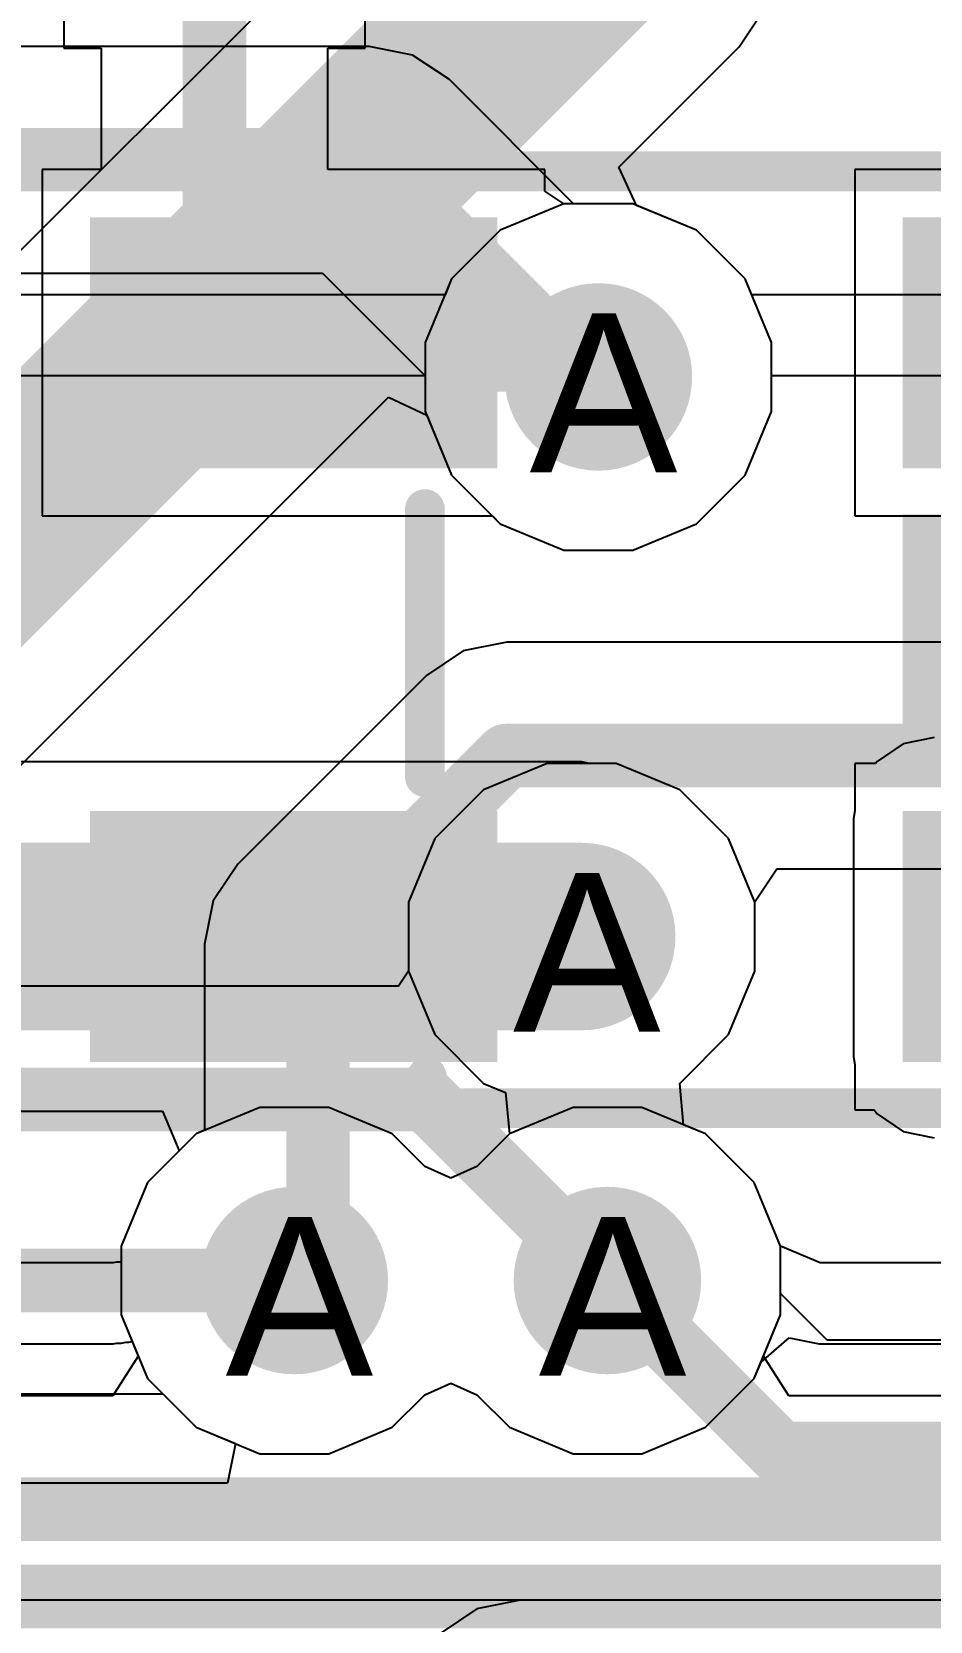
# Model space of a CAD drawing. Header units: inches. Extents: x 0 to 208, y 0 to 213.
# Drawn here: x 3.7255 to 3.8387, y 3.3589 to 3.5591 of the extents above; entities that cross this region are included whole.
import ezdxf

# ---------------------------------------------------------------- set-up
doc = ezdxf.new("R2010")
doc.units = ezdxf.units.IN
doc.header["$MEASUREMENT"] = 0
for name, color, linetype in [('Bottom Layer', 5, 'Continuous'), ('Drill Drawing', 1, 'Continuous'), ('L2_GND1', 16, 'Continuous'), ('L3_SIG1', 76, 'Continuous'), ('L4_PWR', 90, 'Continuous'), ('L5_GND2', 156, 'Continuous'), ('L6_SIG2', 130, 'Continuous'), ('L7_GND3', 216, 'Continuous'), ('Top Layer', 1, 'Continuous'), ('Top Overlay', 2, 'Continuous'), ('Top Paste', 8, 'Continuous'), ('Top Solder', 216, 'Continuous'), ('Via Holes', 16, 'Continuous')]:
    doc.layers.add(name, color=color, linetype=linetype)
doc.styles.add('Arial', font='', dxfattribs={"height": 0.2})
doc.styles.get('Arial').set_extended_font_data('Arial')

# ---------------------------------------------------------------- blocks, each defined once
blk = doc.blocks.new('SOT_23_5_256')
at = {"layer": 'Top Layer'}
for points in [[(-0.07283, 0.04921), (-0.02953, 0.04921), (-0.02953, 0.02559), (-0.07283, 0.02559)], [(0.02953, 0.04921), (0.07283, 0.04921), (0.07283, 0.02559), (0.02953, 0.02559)], [(-0.07283, 0.01181), (-0.02953, 0.01181), (-0.02953, -0.01181), (-0.07283, -0.01181)], [(-0.07283, -0.02559), (-0.02953, -0.02559), (-0.02953, -0.04921), (-0.07283, -0.04921)], [(0.02953, -0.02559), (0.07283, -0.02559), (0.07283, -0.04921), (0.02953, -0.04921)]]:
    blk.add_hatch(color=1, dxfattribs=at).paths.add_polyline_path(points)
at = {"layer": 'Top Paste'}
for points in [[(-0.07283, 0.04921), (-0.02953, 0.04921), (-0.02953, 0.02559), (-0.07283, 0.02559)], [(0.02953, 0.04921), (0.07283, 0.04921), (0.07283, 0.02559), (0.02953, 0.02559)], [(-0.07283, 0.01181), (-0.02953, 0.01181), (-0.02953, -0.01181), (-0.07283, -0.01181)], [(-0.07283, -0.02559), (-0.02953, -0.02559), (-0.02953, -0.04921), (-0.07283, -0.04921)], [(0.02953, -0.02559), (0.07283, -0.02559), (0.07283, -0.04921), (0.02953, -0.04921)]]:
    blk.add_hatch(color=8, dxfattribs=at).paths.add_polyline_path(points)
at = {"layer": 'Top Solder'}
for points in [[(-0.07683, 0.05321), (-0.02553, 0.05321), (-0.02553, 0.02159), (-0.07683, 0.02159)], [(0.02553, 0.05321), (0.07683, 0.05321), (0.07683, 0.02159), (0.02553, 0.02159)], [(-0.07683, 0.01581), (-0.02553, 0.01581), (-0.02553, -0.01581), (-0.07683, -0.01581)], [(-0.07683, -0.02159), (-0.02553, -0.02159), (-0.02553, -0.05321), (-0.07683, -0.05321)], [(0.02553, -0.02159), (0.07683, -0.02159), (0.07683, -0.05321), (0.02553, -0.05321)]]:
    blk.add_hatch(color=216, dxfattribs=at).paths.add_polyline_path(points)
at = {"layer": 'Top Overlay'}
for points in [[(0.03439, 0.059, 0.005, 0.005, 0), (-0.03461, 0.059, 0.005, 0.005, 0)], [(-0.03461, 0.059, 0.005, 0.005, 0), (-0.03461, 0.05506, 0.005, 0.005, 0)], [(0.03439, 0.059, 0.005, 0.005, 0), (0.03439, 0.05506, 0.005, 0.005, 0)], [(-0.079, 0.037, 0.005, 0.005, 0), (-0.084, 0.042, 0.005, 0.005, 0)], [(-0.084, 0.042, 0.005, 0.005, 0), (-0.084, 0.032, 0.005, 0.005, 0)], [(-0.079, 0.037, 0.005, 0.005, 0), (-0.084, 0.032, 0.005, 0.005, 0)], [(0.03464, 0.01732, 0.005, 0.005, 0), (0.03464, -0.01646, 0.005, 0.005, 0)], [(-0.03461, -0.05506, 0.005, 0.005, 0), (-0.03461, -0.059, 0.005, 0.005, 0)], [(0.03439, -0.05506, 0.005, 0.005, 0), (0.03439, -0.059, 0.005, 0.005, 0)], [(0.03439, -0.059, 0.005, 0.005, 0), (-0.03461, -0.059, 0.005, 0.005, 0)]]:
    blk.add_lwpolyline(points, format="xyseb", dxfattribs=at)
for points in [[(-0.03586, 0.059, 0.0025, 0.0025, 1), (-0.03336, 0.059, 0.0025, 0.0025, 1)], [(-0.03586, 0.059, 0.0025, 0.0025, 1), (-0.03336, 0.059, 0.0025, 0.0025, 1)], [(0.03314, 0.059, 0.0025, 0.0025, 1), (0.03564, 0.059, 0.0025, 0.0025, 1)], [(0.03314, 0.059, 0.0025, 0.0025, 1), (0.03564, 0.059, 0.0025, 0.0025, 1)], [(-0.03586, 0.05506, 0.0025, 0.0025, 1), (-0.03336, 0.05506, 0.0025, 0.0025, 1)], [(0.03314, 0.05506, 0.0025, 0.0025, 1), (0.03564, 0.05506, 0.0025, 0.0025, 1)], [(-0.08525, 0.042, 0.0025, 0.0025, 1), (-0.08275, 0.042, 0.0025, 0.0025, 1)], [(-0.08525, 0.042, 0.0025, 0.0025, 1), (-0.08275, 0.042, 0.0025, 0.0025, 1)], [(-0.08025, 0.037, 0.0025, 0.0025, 1), (-0.07775, 0.037, 0.0025, 0.0025, 1)], [(-0.08025, 0.037, 0.0025, 0.0025, 1), (-0.07775, 0.037, 0.0025, 0.0025, 1)], [(-0.08525, 0.032, 0.0025, 0.0025, 1), (-0.08275, 0.032, 0.0025, 0.0025, 1)], [(-0.08525, 0.032, 0.0025, 0.0025, 1), (-0.08275, 0.032, 0.0025, 0.0025, 1)], [(0.03339, 0.01732, 0.0025, 0.0025, 1), (0.03589, 0.01732, 0.0025, 0.0025, 1)], [(0.03339, -0.01646, 0.0025, 0.0025, 1), (0.03589, -0.01646, 0.0025, 0.0025, 1)], [(-0.03586, -0.05506, 0.0025, 0.0025, 1), (-0.03336, -0.05506, 0.0025, 0.0025, 1)], [(0.03314, -0.05506, 0.0025, 0.0025, 1), (0.03564, -0.05506, 0.0025, 0.0025, 1)], [(-0.03586, -0.059, 0.0025, 0.0025, 1), (-0.03336, -0.059, 0.0025, 0.0025, 1)], [(-0.03586, -0.059, 0.0025, 0.0025, 1), (-0.03336, -0.059, 0.0025, 0.0025, 1)], [(0.03314, -0.059, 0.0025, 0.0025, 1), (0.03564, -0.059, 0.0025, 0.0025, 1)], [(0.03314, -0.059, 0.0025, 0.0025, 1), (0.03564, -0.059, 0.0025, 0.0025, 1)]]:
    blk.add_lwpolyline(points, format="xyseb", close=True, dxfattribs=at)

msp = doc.modelspace()

# ---------------------------------------------------------------- hatches: boundary and pattern name
at = {"layer": 'Bottom Layer'}
h = msp.add_hatch(color=5, dxfattribs=at)
edge = h.paths.add_edge_path()
edge.add_arc((3.79692, 3.51564), 0.01181, 0, 360)
h = msp.add_hatch(color=5, dxfattribs=at)
edge = h.paths.add_edge_path()
edge.add_arc((3.79482, 3.44514), 0.01181, 0, 360)
h = msp.add_hatch(color=5, dxfattribs=at)
edge = h.paths.add_edge_path()
edge.add_arc((3.75861, 3.40181), 0.01181, 0, 360)
h = msp.add_hatch(color=5, dxfattribs=at)
edge = h.paths.add_edge_path()
edge.add_arc((3.79806, 3.40181), 0.01181, 0, 360)
at = {"layer": 'L2_GND1'}
h = msp.add_hatch(color=16, dxfattribs=at)
edge = h.paths.add_edge_path()
edge.add_arc((3.79692, 3.51564), 0.01181, 0, 360)
h = msp.add_hatch(color=16, dxfattribs=at)
edge = h.paths.add_edge_path()
edge.add_arc((3.79482, 3.44514), 0.01181, 0, 360)
h = msp.add_hatch(color=16, dxfattribs=at)
edge = h.paths.add_edge_path()
edge.add_arc((3.75861, 3.40181), 0.01181, 0, 360)
h = msp.add_hatch(color=16, dxfattribs=at)
edge = h.paths.add_edge_path()
edge.add_arc((3.79806, 3.40181), 0.01181, 0, 360)
at = {"layer": 'L3_SIG1'}
h = msp.add_hatch(color=76, dxfattribs=at)
edge = h.paths.add_edge_path()
edge.add_arc((3.79692, 3.51564), 0.01181, 0, 360)
h = msp.add_hatch(color=76, dxfattribs=at)
edge = h.paths.add_edge_path()
edge.add_arc((3.79482, 3.44514), 0.01181, 0, 360)
h = msp.add_hatch(color=76, dxfattribs=at)
edge = h.paths.add_edge_path()
edge.add_arc((3.75861, 3.40181), 0.01181, 0, 360)
h = msp.add_hatch(color=76, dxfattribs=at)
edge = h.paths.add_edge_path()
edge.add_arc((3.79806, 3.40181), 0.01181, 0, 360)
at = {"layer": 'L4_PWR'}
h = msp.add_hatch(color=90, dxfattribs=at)
edge = h.paths.add_edge_path()
edge.add_arc((3.79692, 3.51564), 0.01181, 0, 360)
h = msp.add_hatch(color=90, dxfattribs=at)
edge = h.paths.add_edge_path()
edge.add_arc((3.79482, 3.44514), 0.01181, 0, 360)
h = msp.add_hatch(color=90, dxfattribs=at)
edge = h.paths.add_edge_path()
edge.add_arc((3.75861, 3.40181), 0.01181, 0, 360)
h = msp.add_hatch(color=90, dxfattribs=at)
edge = h.paths.add_edge_path()
edge.add_arc((3.79806, 3.40181), 0.01181, 0, 360)
at = {"layer": 'L5_GND2'}
h = msp.add_hatch(color=156, dxfattribs=at)
edge = h.paths.add_edge_path()
edge.add_arc((3.79692, 3.51564), 0.01181, 0, 360)
h = msp.add_hatch(color=156, dxfattribs=at)
edge = h.paths.add_edge_path()
edge.add_arc((3.79482, 3.44514), 0.01181, 0, 360)
h = msp.add_hatch(color=156, dxfattribs=at)
edge = h.paths.add_edge_path()
edge.add_arc((3.75861, 3.40181), 0.01181, 0, 360)
h = msp.add_hatch(color=156, dxfattribs=at)
edge = h.paths.add_edge_path()
edge.add_arc((3.79806, 3.40181), 0.01181, 0, 360)
at = {"layer": 'L6_SIG2'}
h = msp.add_hatch(color=130, dxfattribs=at)
edge = h.paths.add_edge_path()
edge.add_arc((3.79692, 3.51564), 0.01181, 0, 360)
h = msp.add_hatch(color=130, dxfattribs=at)
edge = h.paths.add_edge_path()
edge.add_arc((3.79482, 3.44514), 0.01181, 0, 360)
h = msp.add_hatch(color=130, dxfattribs=at)
edge = h.paths.add_edge_path()
edge.add_arc((3.75861, 3.40181), 0.01181, 0, 360)
h = msp.add_hatch(color=130, dxfattribs=at)
edge = h.paths.add_edge_path()
edge.add_arc((3.79806, 3.40181), 0.01181, 0, 360)
at = {"layer": 'L7_GND3'}
h = msp.add_hatch(color=216, dxfattribs=at)
edge = h.paths.add_edge_path()
edge.add_arc((3.79692, 3.51564), 0.01181, 0, 360)
h = msp.add_hatch(color=216, dxfattribs=at)
edge = h.paths.add_edge_path()
edge.add_arc((3.79482, 3.44514), 0.01181, 0, 360)
h = msp.add_hatch(color=216, dxfattribs=at)
edge = h.paths.add_edge_path()
edge.add_arc((3.75861, 3.40181), 0.01181, 0, 360)
h = msp.add_hatch(color=216, dxfattribs=at)
edge = h.paths.add_edge_path()
edge.add_arc((3.79806, 3.40181), 0.01181, 0, 360)
at = {"layer": 'Top Layer'}
h = msp.add_hatch(color=1, dxfattribs=at)
edge = h.paths.add_edge_path()
edge.add_arc((3.79692, 3.51564), 0.01181, 0, 360)
msp.add_hatch(color=1, dxfattribs=at).paths.add_polyline_path([(3.69121, 3.43333), (3.79482, 3.43333), (3.79482, 3.45695), (3.69121, 3.45695)])
h = msp.add_hatch(color=1, dxfattribs=at)
edge = h.paths.add_edge_path()
edge.add_arc((3.79482, 3.44514), 0.01181, 0, 360)
h = msp.add_hatch(color=1, dxfattribs=at)
edge = h.paths.add_edge_path()
edge.add_arc((3.75861, 3.40181), 0.01181, 0, 360)
h = msp.add_hatch(color=1, dxfattribs=at)
edge = h.paths.add_edge_path()
edge.add_arc((3.79806, 3.40181), 0.01181, 0, 360)
at = {"layer": 'Via Holes'}
h = msp.add_hatch(color=7, dxfattribs=at)
edge = h.paths.add_edge_path()
edge.add_arc((3.79692, 3.51564), 0.00591, 0, 360)
h = msp.add_hatch(color=7, dxfattribs=at)
edge = h.paths.add_edge_path()
edge.add_arc((3.79482, 3.44514), 0.00591, 0, 360)
h = msp.add_hatch(color=7, dxfattribs=at)
edge = h.paths.add_edge_path()
edge.add_arc((3.75861, 3.40181), 0.00591, 0, 360)
h = msp.add_hatch(color=7, dxfattribs=at)
edge = h.paths.add_edge_path()
edge.add_arc((3.79806, 3.40181), 0.00591, 0, 360)

# ---------------------------------------------------------------- linework, layer by layer
at = {"layer": 'Bottom Layer'}
for p, q in [((3.79258, 3.53745), (3.78456, 3.53413)), ((3.80126, 3.53745), (3.79258, 3.53745)), ((3.80927, 3.53413), (3.80126, 3.53745)), ((3.78456, 3.53413), (3.77843, 3.52799)), ((3.81541, 3.52799), (3.80927, 3.53413)), ((3.77843, 3.52799), (3.77511, 3.51998)), ((3.81873, 3.51998), (3.81541, 3.52799)), ((3.77511, 3.51998), (3.77511, 3.5113)), ((3.81873, 3.5113), (3.81873, 3.51998)), ((3.77511, 3.5113), (3.77843, 3.50328)), ((3.81541, 3.50328), (3.81873, 3.5113)), ((3.77843, 3.50328), (3.78456, 3.49715)), ((3.80927, 3.49715), (3.81541, 3.50328)), ((3.78456, 3.49715), (3.79258, 3.49383)), ((3.80126, 3.49383), (3.80927, 3.49715)), ((3.79258, 3.49383), (3.80126, 3.49383)), ((3.79048, 3.46695), (3.78246, 3.46363)), ((3.79915, 3.46695), (3.79048, 3.46695)), ((3.80717, 3.46363), (3.79915, 3.46695)), ((3.78246, 3.46363), (3.77633, 3.4575)), ((3.81331, 3.4575), (3.80717, 3.46363)), ((3.77633, 3.4575), (3.773, 3.44948)), ((3.81663, 3.44948), (3.81331, 3.4575)), ((3.773, 3.44948), (3.773, 3.4408)), ((3.81663, 3.4408), (3.81663, 3.44948)), ((3.773, 3.4408), (3.77173, 3.4389)), ((3.81331, 3.43279), (3.81663, 3.4408)), ((3.77173, 3.4389), (3.69697, 3.4389)), ((3.80717, 3.42665), (3.81331, 3.43279)), ((3.80766, 3.42144), (3.80717, 3.42665)), ((3.81042, 3.4203), (3.80766, 3.42144)), ((3.81655, 3.41417), (3.81042, 3.4203)), ((3.81987, 3.40615), (3.81655, 3.41417)), ((3.81987, 3.39747), (3.81987, 3.40615)), ((3.81655, 3.38946), (3.81987, 3.39747)), ((3.77507, 3.38743), (3.77834, 3.3889)), ((3.77834, 3.3889), (3.7816, 3.38743)), ((3.81042, 3.38332), (3.81655, 3.38946)), ((3.61539, 3.38754), (3.74204, 3.38754)), ((3.74204, 3.38754), (3.74625, 3.38332)), ((3.77096, 3.38332), (3.77507, 3.38743)), ((3.7816, 3.38743), (3.78571, 3.38332)), ((3.74625, 3.38332), (3.75427, 3.38)), ((3.76295, 3.38), (3.77096, 3.38332)), ((3.78571, 3.38332), (3.79373, 3.38)), ((3.8024, 3.38), (3.81042, 3.38332)), ((3.75427, 3.38), (3.76295, 3.38)), ((3.79373, 3.38), (3.8024, 3.38)), ((4.12097, 3.36154), (3.60902, 3.36154))]:
    msp.add_line(p, q, dxfattribs=at)
for points in [[(3.6139, 3.42462, 0.008, 0.008, 0), (3.77525, 3.42462, 0.008, 0.008, 0)], [(3.77525, 3.42462, 0.008, 0.008, 0), (3.79806, 3.40181, 0.008, 0.008, 0)], [(3.60948, 3.40181, 0.008, 0.008, 0), (3.75861, 3.40181, 0.008, 0.008, 0)]]:
    msp.add_lwpolyline(points, format="xyseb", dxfattribs=at)
for points in [[(3.77325, 3.42462, 0.004, 0.004, 1), (3.77725, 3.42462, 0.004, 0.004, 1)], [(3.77325, 3.42462, 0.004, 0.004, 1), (3.77725, 3.42462, 0.004, 0.004, 1)], [(3.75661, 3.40181, 0.004, 0.004, 1), (3.76061, 3.40181, 0.004, 0.004, 1)], [(3.79606, 3.40181, 0.004, 0.004, 1), (3.80006, 3.40181, 0.004, 0.004, 1)]]:
    msp.add_lwpolyline(points, format="xyseb", close=True, dxfattribs=at)
at = {"layer": 'L2_GND1'}
for p, q in [((3.79258, 3.53745), (3.78456, 3.53413)), ((3.80126, 3.53745), (3.79258, 3.53745)), ((3.80927, 3.53413), (3.80126, 3.53745)), ((3.78456, 3.53413), (3.77843, 3.52799)), ((3.81541, 3.52799), (3.80927, 3.53413)), ((3.77843, 3.52799), (3.7776, 3.526)), ((3.81624, 3.526), (3.81541, 3.52799)), ((3.7776, 3.526), (3.69029, 3.526)), ((3.978, 3.526), (3.81624, 3.526)), ((3.70135, 3.5158), (3.77511, 3.5158)), ((3.77511, 3.5158), (3.77511, 3.5113)), ((3.81873, 3.5113), (3.81873, 3.5158)), ((3.81873, 3.5158), (3.978, 3.5158)), ((3.77511, 3.5113), (3.77843, 3.50328)), ((3.81541, 3.50328), (3.81873, 3.5113)), ((3.77843, 3.50328), (3.78456, 3.49715)), ((3.80927, 3.49715), (3.81541, 3.50328)), ((3.78456, 3.49715), (3.79258, 3.49383)), ((3.80126, 3.49383), (3.80927, 3.49715)), ((3.79258, 3.49383), (3.80126, 3.49383)), ((3.79048, 3.46695), (3.78246, 3.46363)), ((3.79915, 3.46695), (3.79048, 3.46695)), ((3.80717, 3.46363), (3.79915, 3.46695)), ((3.78246, 3.46363), (3.77633, 3.4575)), ((3.81331, 3.4575), (3.80717, 3.46363)), ((3.77633, 3.4575), (3.773, 3.44948)), ((3.81663, 3.44948), (3.81331, 3.4575)), ((3.773, 3.44948), (3.773, 3.4408)), ((3.81663, 3.4408), (3.81663, 3.44948)), ((3.773, 3.4408), (3.77633, 3.43279)), ((3.81331, 3.43279), (3.81663, 3.4408)), ((3.77633, 3.43279), (3.78246, 3.42665)), ((3.80717, 3.42665), (3.81331, 3.43279)), ((3.78246, 3.42665), (3.78521, 3.42551)), ((3.80766, 3.42144), (3.80717, 3.42665)), ((3.78521, 3.42551), (3.78571, 3.4203)), ((3.75427, 3.42362), (3.74625, 3.4203)), ((3.76295, 3.42362), (3.75427, 3.42362)), ((3.77096, 3.4203), (3.76295, 3.42362)), ((3.74625, 3.4203), (3.74012, 3.41417)), ((3.77507, 3.41619), (3.77096, 3.4203)), ((3.78571, 3.4203), (3.7816, 3.41619)), ((3.81042, 3.4203), (3.80766, 3.42144)), ((3.81655, 3.41417), (3.81042, 3.4203)), ((3.77834, 3.41472), (3.77507, 3.41619)), ((3.7816, 3.41619), (3.77834, 3.41472)), ((3.74012, 3.41417), (3.7368, 3.40615)), ((3.81987, 3.40615), (3.81655, 3.41417)), ((3.7368, 3.40615), (3.7368, 3.39747)), ((3.81987, 3.39747), (3.81987, 3.40615)), ((3.7368, 3.39747), (3.73895, 3.39227)), ((3.81772, 3.39227), (3.81987, 3.39747)), ((3.73895, 3.39227), (3.73577, 3.38727)), ((3.82091, 3.38727), (3.81772, 3.39227)), ((3.73577, 3.38727), (2.30187, 3.38727)), ((4.5657, 3.38727), (3.82091, 3.38727))]:
    msp.add_line(p, q, dxfattribs=at)
msp.add_lwpolyline([(2.24155, 3.373, 0.008, 0.008, 0), (4.61736, 3.373, 0.008, 0.008, 0)], format="xyseb", dxfattribs=at)
at = {"layer": 'L3_SIG1'}
for p, q in [((3.77549, 3.58296), (3.70374, 3.51122)), ((3.81465, 3.55724), (3.81962, 3.56468)), ((3.79948, 3.54207), (3.81465, 3.55724)), ((3.80173, 3.53725), (3.79948, 3.54207)), ((3.80927, 3.53413), (3.80173, 3.53725)), ((3.81541, 3.52799), (3.80927, 3.53413)), ((3.81873, 3.51998), (3.81541, 3.52799)), ((3.81873, 3.5113), (3.81873, 3.51998)), ((3.68862, 3.43121), (3.77049, 3.51308)), ((3.77049, 3.51308), (3.7753, 3.51083)), ((3.7753, 3.51083), (3.77843, 3.50328)), ((3.81541, 3.50328), (3.81873, 3.5113)), ((3.77843, 3.50328), (3.78456, 3.49715)), ((3.80927, 3.49715), (3.81541, 3.50328)), ((3.78456, 3.49715), (3.79258, 3.49383)), ((3.80126, 3.49383), (3.80927, 3.49715)), ((3.79258, 3.49383), (3.80126, 3.49383)), ((3.79048, 3.46695), (3.78246, 3.46363)), ((3.79915, 3.46695), (3.79048, 3.46695)), ((3.80717, 3.46363), (3.79915, 3.46695)), ((3.78246, 3.46363), (3.77633, 3.4575)), ((3.81331, 3.4575), (3.80717, 3.46363)), ((3.77633, 3.4575), (3.773, 3.44948)), ((3.81663, 3.44948), (3.81331, 3.4575)), ((3.773, 3.44948), (3.773, 3.4408)), ((3.81663, 3.4408), (3.81663, 3.44948)), ((3.773, 3.4408), (3.77633, 3.43279)), ((3.81331, 3.43279), (3.81663, 3.4408)), ((3.77633, 3.43279), (3.78246, 3.42665)), ((3.80717, 3.42665), (3.81331, 3.43279)), ((3.78246, 3.42665), (3.78521, 3.42551)), ((3.80766, 3.42144), (3.80717, 3.42665)), ((3.78521, 3.42551), (3.78571, 3.4203)), ((3.75427, 3.42362), (3.74625, 3.4203)), ((3.76295, 3.42362), (3.75427, 3.42362)), ((3.77096, 3.4203), (3.76295, 3.42362)), ((3.74625, 3.4203), (3.74012, 3.41417)), ((3.77507, 3.41619), (3.77096, 3.4203)), ((3.78571, 3.4203), (3.7816, 3.41619)), ((3.81042, 3.4203), (3.80766, 3.42144)), ((3.81655, 3.41417), (3.81042, 3.4203)), ((3.77834, 3.41472), (3.77507, 3.41619)), ((3.7816, 3.41619), (3.77834, 3.41472)), ((3.74012, 3.41417), (3.7368, 3.40615)), ((3.81987, 3.40615), (3.81655, 3.41417)), ((3.7368, 3.40615), (3.7368, 3.39747)), ((3.81987, 3.39747), (3.81987, 3.40615)), ((3.7368, 3.39747), (3.74012, 3.38946)), ((3.81655, 3.38946), (3.81987, 3.39747)), ((3.74012, 3.38946), (3.74625, 3.38332)), ((3.77507, 3.38743), (3.77834, 3.3889)), ((3.77834, 3.3889), (3.7816, 3.38743)), ((3.81042, 3.38332), (3.81655, 3.38946)), ((3.77096, 3.38332), (3.77507, 3.38743)), ((3.7816, 3.38743), (3.78571, 3.38332)), ((3.74625, 3.38332), (3.75427, 3.38)), ((3.76295, 3.38), (3.77096, 3.38332)), ((3.78571, 3.38332), (3.79373, 3.38)), ((3.8024, 3.38), (3.81042, 3.38332)), ((3.75427, 3.38), (3.76295, 3.38)), ((3.79373, 3.38), (3.8024, 3.38))]:
    msp.add_line(p, q, dxfattribs=at)
msp.add_lwpolyline([(3.6724, 3.44743, 0.025, 0.025, 0), (3.79843, 3.57346, 0.025, 0.025, 0)], format="xyseb", dxfattribs=at)
at = {"layer": 'L4_PWR'}
for p, q in [((3.79258, 3.53745), (3.78456, 3.53413)), ((3.80126, 3.53745), (3.79258, 3.53745)), ((3.80927, 3.53413), (3.80126, 3.53745)), ((3.78456, 3.53413), (3.77843, 3.52799)), ((3.81541, 3.52799), (3.80927, 3.53413)), ((3.77843, 3.52799), (3.77511, 3.51998)), ((3.81873, 3.51998), (3.81541, 3.52799)), ((3.77511, 3.51998), (3.77511, 3.5113)), ((3.81873, 3.5113), (3.81873, 3.51998)), ((3.77511, 3.5113), (3.77843, 3.50328)), ((3.81541, 3.50328), (3.81873, 3.5113)), ((3.77843, 3.50328), (3.78456, 3.49715)), ((3.80927, 3.49715), (3.81541, 3.50328)), ((3.78456, 3.49715), (3.79258, 3.49383)), ((3.80126, 3.49383), (3.80927, 3.49715)), ((3.79258, 3.49383), (3.80126, 3.49383)), ((3.75427, 3.42362), (3.74625, 3.4203)), ((3.76295, 3.42362), (3.75427, 3.42362)), ((3.77096, 3.4203), (3.76295, 3.42362)), ((3.79373, 3.42362), (3.78571, 3.4203)), ((3.8024, 3.42362), (3.79373, 3.42362)), ((3.81042, 3.4203), (3.8024, 3.42362)), ((3.74625, 3.4203), (3.74012, 3.41417)), ((3.77507, 3.41619), (3.77096, 3.4203)), ((3.78571, 3.4203), (3.7816, 3.41619)), ((3.81655, 3.41417), (3.81042, 3.4203)), ((3.77834, 3.41472), (3.77507, 3.41619)), ((3.7816, 3.41619), (3.77834, 3.41472)), ((3.74012, 3.41417), (3.7368, 3.40615)), ((3.81987, 3.40615), (3.81655, 3.41417)), ((3.7368, 3.40615), (3.7368, 3.40411)), ((3.82484, 3.40403), (3.81987, 3.40615)), ((3.73579, 3.40403), (3.12531, 3.40403)), ((3.7362, 3.40411), (3.73579, 3.40403)), ((3.7368, 3.40411), (3.7362, 3.40411)), ((3.86502, 3.40403), (3.82484, 3.40403)), ((3.13092, 3.39384), (3.73579, 3.39384)), ((3.73579, 3.39384), (3.7362, 3.39392)), ((3.7362, 3.39392), (3.7368, 3.39392)), ((3.7368, 3.39392), (3.73737, 3.39403)), ((3.73737, 3.39403), (3.73778, 3.39403)), ((3.73778, 3.39403), (3.73819, 3.39411)), ((3.73819, 3.39411), (3.74012, 3.38946)), ((3.81741, 3.39153), (3.82094, 3.39461)), ((3.82094, 3.39461), (3.82284, 3.39423)), ((3.82284, 3.39423), (3.82473, 3.39384)), ((3.82473, 3.39384), (3.82479, 3.39385)), ((3.82479, 3.39385), (3.82484, 3.39384)), ((3.82484, 3.39384), (3.99718, 3.39384)), ((3.81655, 3.38946), (3.81741, 3.39153)), ((3.74012, 3.38946), (3.74625, 3.38332)), ((3.77507, 3.38743), (3.77834, 3.3889)), ((3.77834, 3.3889), (3.7816, 3.38743)), ((3.81042, 3.38332), (3.81655, 3.38946)), ((3.77096, 3.38332), (3.77507, 3.38743)), ((3.7816, 3.38743), (3.78571, 3.38332)), ((3.74625, 3.38332), (3.75427, 3.38)), ((3.76295, 3.38), (3.77096, 3.38332)), ((3.78571, 3.38332), (3.79373, 3.38)), ((3.8024, 3.38), (3.81042, 3.38332)), ((3.75427, 3.38), (3.76295, 3.38)), ((3.79373, 3.38), (3.8024, 3.38))]:
    msp.add_line(p, q, dxfattribs=at)
at = {"layer": 'L5_GND2'}
for p, q in [((3.79258, 3.53745), (3.78456, 3.53413)), ((3.80126, 3.53745), (3.79258, 3.53745)), ((3.80927, 3.53413), (3.80126, 3.53745)), ((3.78456, 3.53413), (3.77843, 3.52799)), ((3.81541, 3.52799), (3.80927, 3.53413)), ((3.77843, 3.52799), (3.77511, 3.51998)), ((3.81873, 3.51998), (3.81541, 3.52799)), ((3.77511, 3.51998), (3.77511, 3.5113)), ((3.81873, 3.5113), (3.81873, 3.51998)), ((3.77511, 3.5113), (3.77843, 3.50328)), ((3.81541, 3.50328), (3.81873, 3.5113)), ((3.77843, 3.50328), (3.78456, 3.49715)), ((3.80927, 3.49715), (3.81541, 3.50328)), ((3.78456, 3.49715), (3.79258, 3.49383)), ((3.80126, 3.49383), (3.80927, 3.49715)), ((3.79258, 3.49383), (3.80126, 3.49383)), ((3.79048, 3.46695), (3.78246, 3.46363)), ((3.79915, 3.46695), (3.79048, 3.46695)), ((3.80717, 3.46363), (3.79915, 3.46695)), ((3.78246, 3.46363), (3.77633, 3.4575)), ((3.81331, 3.4575), (3.80717, 3.46363)), ((3.77633, 3.4575), (3.773, 3.44948)), ((3.81663, 3.44948), (3.81331, 3.4575)), ((3.773, 3.44948), (3.773, 3.4408)), ((3.81663, 3.4408), (3.81663, 3.44948)), ((3.773, 3.4408), (3.77633, 3.43279)), ((3.81331, 3.43279), (3.81663, 3.4408)), ((3.77633, 3.43279), (3.78246, 3.42665)), ((3.80717, 3.42665), (3.81331, 3.43279)), ((3.78246, 3.42665), (3.78521, 3.42551)), ((3.80766, 3.42144), (3.80717, 3.42665)), ((3.78521, 3.42551), (3.78571, 3.4203)), ((3.75427, 3.42362), (3.74625, 3.4203)), ((3.76295, 3.42362), (3.75427, 3.42362)), ((3.77096, 3.4203), (3.76295, 3.42362)), ((3.74625, 3.4203), (3.74012, 3.41417)), ((3.77507, 3.41619), (3.77096, 3.4203)), ((3.78571, 3.4203), (3.7816, 3.41619)), ((3.81042, 3.4203), (3.80766, 3.42144)), ((3.81655, 3.41417), (3.81042, 3.4203)), ((3.77834, 3.41472), (3.77507, 3.41619)), ((3.7816, 3.41619), (3.77834, 3.41472)), ((3.74012, 3.41417), (3.7368, 3.40615)), ((3.81987, 3.40615), (3.81655, 3.41417)), ((3.7368, 3.40615), (3.7368, 3.39747)), ((3.81987, 3.39747), (3.81987, 3.40615)), ((3.7368, 3.39747), (3.74012, 3.38946)), ((3.81655, 3.38946), (3.81987, 3.39747)), ((3.74012, 3.38946), (3.74625, 3.38332)), ((3.77507, 3.38743), (3.77834, 3.3889)), ((3.77834, 3.3889), (3.7816, 3.38743)), ((3.81042, 3.38332), (3.81655, 3.38946)), ((3.77096, 3.38332), (3.77507, 3.38743)), ((3.7816, 3.38743), (3.78571, 3.38332)), ((3.74625, 3.38332), (3.75427, 3.38)), ((3.76295, 3.38), (3.77096, 3.38332)), ((3.78571, 3.38332), (3.79373, 3.38)), ((3.8024, 3.38), (3.81042, 3.38332)), ((3.75427, 3.38), (3.76295, 3.38)), ((3.79373, 3.38), (3.8024, 3.38))]:
    msp.add_line(p, q, dxfattribs=at)
at = {"layer": 'L6_SIG2'}
for p, q in [((3.76806, 3.55727), (3.48931, 3.55727)), ((3.77352, 3.55619), (3.76806, 3.55727)), ((3.76806, 3.55727), (3.76806, 3.55727)), ((3.77815, 3.55309), (3.77352, 3.55619)), ((3.7938, 3.53745), (3.77815, 3.55309)), ((3.80126, 3.53745), (3.7938, 3.53745)), ((3.80927, 3.53413), (3.80126, 3.53745)), ((3.81541, 3.52799), (3.80927, 3.53413)), ((3.69463, 3.52873), (3.76215, 3.52873)), ((3.76215, 3.52873), (3.77511, 3.51576)), ((3.81873, 3.51998), (3.81541, 3.52799)), ((3.81873, 3.5113), (3.81873, 3.51998)), ((3.77511, 3.51576), (3.77511, 3.5113)), ((3.77511, 3.5113), (3.77843, 3.50328)), ((3.81541, 3.50328), (3.81873, 3.5113)), ((3.77843, 3.50328), (3.78456, 3.49715)), ((3.80927, 3.49715), (3.81541, 3.50328)), ((3.78456, 3.49715), (3.79258, 3.49383)), ((3.80126, 3.49383), (3.80927, 3.49715)), ((3.79258, 3.49383), (3.80126, 3.49383)), ((3.78537, 3.48223), (3.7799, 3.48114)), ((4.20605, 3.48223), (3.78537, 3.48223)), ((3.7799, 3.48114), (3.77527, 3.47804)), ((3.77527, 3.47804), (3.7515, 3.45427)), ((3.77527, 3.47804), (3.77527, 3.47804)), ((3.7515, 3.45427), (3.74841, 3.44964)), ((3.81661, 3.44952), (3.81939, 3.45368)), ((3.81939, 3.45368), (3.98094, 3.45368)), ((3.74841, 3.44964), (3.74732, 3.44418)), ((3.81663, 3.44948), (3.81661, 3.44952)), ((3.81663, 3.4408), (3.81663, 3.44948)), ((3.74732, 3.44418), (3.74732, 3.44418)), ((3.74732, 3.44418), (3.74732, 3.42074)), ((3.81331, 3.43279), (3.81663, 3.4408)), ((3.80717, 3.42665), (3.81331, 3.43279)), ((3.80766, 3.42144), (3.80717, 3.42665)), ((3.74625, 3.4203), (3.74012, 3.41417)), ((3.74732, 3.42074), (3.74625, 3.4203)), ((3.81042, 3.4203), (3.80766, 3.42144)), ((3.81655, 3.41417), (3.81042, 3.4203)), ((3.74012, 3.41417), (3.7368, 3.40615)), ((3.81987, 3.40615), (3.81655, 3.41417)), ((3.7368, 3.40615), (3.7368, 3.39747)), ((3.81987, 3.40019), (3.81987, 3.40615)), ((3.82575, 3.39431), (3.81987, 3.40019)), ((3.7368, 3.39747), (3.74012, 3.38946)), ((4.22857, 3.39431), (3.82575, 3.39431)), ((3.74012, 3.38946), (3.74625, 3.38332)), ((3.74625, 3.38332), (3.75119, 3.38127)), ((3.75119, 3.38127), (3.7502, 3.37627)), ((3.7502, 3.37627), (2.39483, 3.37627))]:
    msp.add_line(p, q, dxfattribs=at)
for points in [[(3.48931, 3.543, 0.008, 0.008, 0), (3.76806, 3.543, 0.008, 0.008, 0)], [(3.76806, 3.543, 0.008, 0.008, 0), (3.79542, 3.51564, 0.008, 0.008, 0)], [(3.79542, 3.51564, 0.008, 0.008, 0), (3.79692, 3.51564, 0.008, 0.008, 0)], [(3.7616, 3.44418, 0.008, 0.008, 0), (3.78537, 3.46795, 0.008, 0.008, 0)], [(3.78537, 3.46795, 0.008, 0.008, 0), (4.20605, 3.46795, 0.008, 0.008, 0)], [(3.7616, 3.4048, 0.008, 0.008, 0), (3.7616, 3.44418, 0.008, 0.008, 0)], [(3.75861, 3.40181, 0.008, 0.008, 0), (3.7616, 3.4048, 0.008, 0.008, 0)], [(3.79806, 3.40181, 0.008, 0.008, 0), (3.81984, 3.38004, 0.008, 0.008, 0)], [(3.81984, 3.38004, 0.008, 0.008, 0), (4.56676, 3.38004, 0.008, 0.008, 0)], [(2.40619, 3.362, 0.008, 0.008, 0), (4.718, 3.362, 0.008, 0.008, 0)]]:
    msp.add_lwpolyline(points, format="xyseb", dxfattribs=at)
for points in [[(3.76606, 3.543, 0.004, 0.004, 1), (3.77006, 3.543, 0.004, 0.004, 1)], [(3.76606, 3.543, 0.004, 0.004, 1), (3.77006, 3.543, 0.004, 0.004, 1)], [(3.79342, 3.51564, 0.004, 0.004, 1), (3.79742, 3.51564, 0.004, 0.004, 1)], [(3.79342, 3.51564, 0.004, 0.004, 1), (3.79742, 3.51564, 0.004, 0.004, 1)], [(3.79492, 3.51564, 0.004, 0.004, 1), (3.79892, 3.51564, 0.004, 0.004, 1)], [(3.78337, 3.46795, 0.004, 0.004, 1), (3.78737, 3.46795, 0.004, 0.004, 1)], [(3.78337, 3.46795, 0.004, 0.004, 1), (3.78737, 3.46795, 0.004, 0.004, 1)], [(3.7596, 3.44418, 0.004, 0.004, 1), (3.7636, 3.44418, 0.004, 0.004, 1)], [(3.7596, 3.44418, 0.004, 0.004, 1), (3.7636, 3.44418, 0.004, 0.004, 1)], [(3.7596, 3.4048, 0.004, 0.004, 1), (3.7636, 3.4048, 0.004, 0.004, 1)], [(3.7596, 3.4048, 0.004, 0.004, 1), (3.7636, 3.4048, 0.004, 0.004, 1)], [(3.75661, 3.40181, 0.004, 0.004, 1), (3.76061, 3.40181, 0.004, 0.004, 1)], [(3.79606, 3.40181, 0.004, 0.004, 1), (3.80006, 3.40181, 0.004, 0.004, 1)], [(3.81784, 3.38004, 0.004, 0.004, 1), (3.82184, 3.38004, 0.004, 0.004, 1)], [(3.81784, 3.38004, 0.004, 0.004, 1), (3.82184, 3.38004, 0.004, 0.004, 1)]]:
    msp.add_lwpolyline(points, format="xyseb", close=True, dxfattribs=at)
at = {"layer": 'L7_GND3'}
for p, q in [((3.79258, 3.53745), (3.78456, 3.53413)), ((3.80126, 3.53745), (3.79258, 3.53745)), ((3.80927, 3.53413), (3.80126, 3.53745)), ((3.78456, 3.53413), (3.77843, 3.52799)), ((3.81541, 3.52799), (3.80927, 3.53413)), ((3.77843, 3.52799), (3.77511, 3.51998)), ((3.81873, 3.51998), (3.81541, 3.52799)), ((3.77511, 3.51998), (3.77511, 3.5113)), ((3.81873, 3.5113), (3.81873, 3.51998)), ((3.77511, 3.5113), (3.77843, 3.50328)), ((3.81541, 3.50328), (3.81873, 3.5113)), ((3.77843, 3.50328), (3.78456, 3.49715)), ((3.80927, 3.49715), (3.81541, 3.50328)), ((3.78456, 3.49715), (3.79258, 3.49383)), ((3.80126, 3.49383), (3.80927, 3.49715)), ((3.79258, 3.49383), (3.80126, 3.49383)), ((3.79048, 3.46695), (3.78246, 3.46363)), ((3.79915, 3.46695), (3.79048, 3.46695)), ((3.80717, 3.46363), (3.79915, 3.46695)), ((3.78246, 3.46363), (3.77633, 3.4575)), ((3.81331, 3.4575), (3.80717, 3.46363)), ((3.77633, 3.4575), (3.773, 3.44948)), ((3.81663, 3.44948), (3.81331, 3.4575)), ((3.773, 3.44948), (3.773, 3.4408)), ((3.81663, 3.4408), (3.81663, 3.44948)), ((3.773, 3.4408), (3.77633, 3.43279)), ((3.81331, 3.43279), (3.81663, 3.4408)), ((3.77633, 3.43279), (3.78246, 3.42665)), ((3.80717, 3.42665), (3.81331, 3.43279)), ((3.78246, 3.42665), (3.78521, 3.42551)), ((3.80766, 3.42144), (3.80717, 3.42665)), ((3.78521, 3.42551), (3.78571, 3.4203)), ((3.75427, 3.42362), (3.74625, 3.4203)), ((3.76295, 3.42362), (3.75427, 3.42362)), ((3.77096, 3.4203), (3.76295, 3.42362)), ((3.74625, 3.4203), (3.74012, 3.41417)), ((3.77507, 3.41619), (3.77096, 3.4203)), ((3.78571, 3.4203), (3.7816, 3.41619)), ((3.81042, 3.4203), (3.80766, 3.42144)), ((3.81655, 3.41417), (3.81042, 3.4203)), ((3.77834, 3.41472), (3.77507, 3.41619)), ((3.7816, 3.41619), (3.77834, 3.41472)), ((3.74012, 3.41417), (3.7368, 3.40615)), ((3.81987, 3.40615), (3.81655, 3.41417)), ((3.7368, 3.40615), (3.7368, 3.39747)), ((3.81987, 3.39747), (3.81987, 3.40615)), ((3.7368, 3.39747), (3.74012, 3.38946)), ((3.81655, 3.38946), (3.81987, 3.39747)), ((3.74012, 3.38946), (3.74625, 3.38332)), ((3.77507, 3.38743), (3.77834, 3.3889)), ((3.77834, 3.3889), (3.7816, 3.38743)), ((3.81042, 3.38332), (3.81655, 3.38946)), ((3.77096, 3.38332), (3.77507, 3.38743)), ((3.7816, 3.38743), (3.78571, 3.38332)), ((3.74625, 3.38332), (3.75427, 3.38)), ((3.76295, 3.38), (3.77096, 3.38332)), ((3.78571, 3.38332), (3.79373, 3.38)), ((3.8024, 3.38), (3.81042, 3.38332)), ((3.75427, 3.38), (3.76295, 3.38)), ((3.79373, 3.38), (3.8024, 3.38))]:
    msp.add_line(p, q, dxfattribs=at)
at = {"layer": 'Top Layer'}
for p, q in [((3.72956, 3.60204), (3.72956, 3.55704)), ((3.76756, 3.55704), (3.76756, 3.60204)), ((3.72956, 3.55704), (3.73429, 3.55704)), ((3.73429, 3.55704), (3.73429, 3.54176)), ((3.76284, 3.54176), (3.76284, 3.55704)), ((3.76284, 3.55704), (3.76756, 3.55704)), ((3.73429, 3.54176), (3.72687, 3.54176)), ((3.72687, 3.54176), (3.72687, 3.49813)), ((3.79018, 3.54176), (3.76284, 3.54176)), ((3.79018, 3.53905), (3.79018, 3.54176)), ((3.85492, 3.54176), (3.82924, 3.54176)), ((3.82924, 3.54176), (3.82924, 3.49813)), ((3.79258, 3.53745), (3.79018, 3.53905)), ((3.80126, 3.53745), (3.79258, 3.53745)), ((3.80927, 3.53413), (3.80126, 3.53745)), ((3.81541, 3.52799), (3.80927, 3.53413)), ((3.81873, 3.51998), (3.81541, 3.52799)), ((3.81873, 3.5113), (3.81873, 3.51998)), ((3.81541, 3.50328), (3.81873, 3.5113)), ((3.80927, 3.49715), (3.81541, 3.50328)), ((3.72687, 3.49813), (3.78358, 3.49813)), ((3.78358, 3.49813), (3.78456, 3.49715)), ((3.82924, 3.49813), (3.89254, 3.49813)), ((3.78456, 3.49715), (3.79258, 3.49383)), ((3.80126, 3.49383), (3.80927, 3.49715)), ((3.79258, 3.49383), (3.80126, 3.49383)), ((3.83924, 3.4702), (3.83533, 3.46942)), ((3.83533, 3.46942), (3.83203, 3.46721)), ((3.79482, 3.46715), (3.69121, 3.46715)), ((3.79581, 3.46695), (3.79482, 3.46715)), ((3.79915, 3.46695), (3.79581, 3.46695)), ((3.80717, 3.46363), (3.79915, 3.46695)), ((3.83185, 3.46695), (3.82924, 3.46695)), ((3.82924, 3.46695), (3.82924, 3.46099)), ((3.83203, 3.46721), (3.83185, 3.46695)), ((3.81331, 3.4575), (3.80717, 3.46363)), ((3.82924, 3.46099), (3.82904, 3.46)), ((3.82904, 3.46), (3.82904, 3.43)), ((3.81663, 3.44948), (3.81331, 3.4575)), ((3.81663, 3.4408), (3.81663, 3.44948)), ((3.81331, 3.43279), (3.81663, 3.4408)), ((3.80717, 3.42665), (3.81331, 3.43279)), ((3.82904, 3.43), (3.82924, 3.42901)), ((3.82924, 3.42901), (3.82924, 3.42333)), ((3.80766, 3.42144), (3.80717, 3.42665)), ((3.69121, 3.42313), (3.74201, 3.42313)), ((3.74201, 3.42313), (3.74409, 3.41813)), ((3.82924, 3.42333), (3.83167, 3.42333)), ((3.83167, 3.42333), (3.83203, 3.42279)), ((3.83203, 3.42279), (3.83533, 3.42058)), ((3.81042, 3.4203), (3.80766, 3.42144)), ((3.81655, 3.41417), (3.81042, 3.4203)), ((3.83533, 3.42058), (3.83924, 3.4198)), ((3.74409, 3.41813), (3.74012, 3.41417)), ((3.74012, 3.41417), (3.7368, 3.40615)), ((3.81987, 3.40615), (3.81655, 3.41417)), ((3.7368, 3.40615), (3.7368, 3.39747)), ((3.81987, 3.39747), (3.81987, 3.40615)), ((3.7368, 3.39747), (3.74012, 3.38946)), ((3.81655, 3.38946), (3.81987, 3.39747)), ((3.74012, 3.38946), (3.74625, 3.38332)), ((3.77507, 3.38743), (3.77834, 3.3889)), ((3.77834, 3.3889), (3.7816, 3.38743)), ((3.81042, 3.38332), (3.81655, 3.38946)), ((3.77096, 3.38332), (3.77507, 3.38743)), ((3.7816, 3.38743), (3.78571, 3.38332)), ((3.74625, 3.38332), (3.75427, 3.38)), ((3.76295, 3.38), (3.77096, 3.38332)), ((3.78571, 3.38332), (3.79373, 3.38)), ((3.8024, 3.38), (3.81042, 3.38332)), ((3.75427, 3.38), (3.76295, 3.38)), ((3.79373, 3.38), (3.8024, 3.38)), ((3.78161, 3.36045), (3.77698, 3.35736)), ((3.78707, 3.36154), (3.78161, 3.36045)), ((4.00292, 3.36154), (3.78707, 3.36154)), ((3.78707, 3.36154), (3.78707, 3.36154))]:
    msp.add_line(p, q, dxfattribs=at)
for points in [[(3.74856, 3.52676, 0.008, 0.008, 0), (3.74856, 3.57954, 0.008, 0.008, 0)], [(3.74856, 3.52676, 0.008, 0.008, 0), (3.75538, 3.51994, 0.008, 0.008, 0)], [(3.75538, 3.51994, 0.008, 0.008, 0), (3.75633, 3.51994, 0.008, 0.008, 0)], [(3.75633, 3.51994, 0.008, 0.008, 0), (3.75853, 3.51994, 0.008, 0.008, 0)], [(3.75853, 3.51994, 0.008, 0.008, 0), (3.76068, 3.51779, 0.008, 0.008, 0)], [(3.76068, 3.51779, 0.008, 0.008, 0), (3.79477, 3.51779, 0.008, 0.008, 0)], [(3.79477, 3.51779, 0.008, 0.008, 0), (3.79692, 3.51564, 0.008, 0.008, 0)]]:
    msp.add_lwpolyline(points, format="xyseb", dxfattribs=at)
for points in [[(3.74656, 3.52676, 0.004, 0.004, 1), (3.75056, 3.52676, 0.004, 0.004, 1)], [(3.74656, 3.52676, 0.004, 0.004, 1), (3.75056, 3.52676, 0.004, 0.004, 1)], [(3.75338, 3.51994, 0.004, 0.004, 1), (3.75738, 3.51994, 0.004, 0.004, 1)], [(3.75338, 3.51994, 0.004, 0.004, 1), (3.75738, 3.51994, 0.004, 0.004, 1)], [(3.75433, 3.51994, 0.004, 0.004, 1), (3.75833, 3.51994, 0.004, 0.004, 1)], [(3.75433, 3.51994, 0.004, 0.004, 1), (3.75833, 3.51994, 0.004, 0.004, 1)], [(3.75653, 3.51994, 0.004, 0.004, 1), (3.76053, 3.51994, 0.004, 0.004, 1)], [(3.75653, 3.51994, 0.004, 0.004, 1), (3.76053, 3.51994, 0.004, 0.004, 1)], [(3.75868, 3.51779, 0.004, 0.004, 1), (3.76268, 3.51779, 0.004, 0.004, 1)], [(3.75868, 3.51779, 0.004, 0.004, 1), (3.76268, 3.51779, 0.004, 0.004, 1)], [(3.79277, 3.51779, 0.004, 0.004, 1), (3.79677, 3.51779, 0.004, 0.004, 1)], [(3.79277, 3.51779, 0.004, 0.004, 1), (3.79677, 3.51779, 0.004, 0.004, 1)], [(3.79492, 3.51564, 0.004, 0.004, 1), (3.79892, 3.51564, 0.004, 0.004, 1)]]:
    msp.add_lwpolyline(points, format="xyseb", close=True, dxfattribs=at)

# ---------------------------------------------------------------- block references
at = {"rotation": 180}
msp.add_blockref('SOT_23_5_256', (3.80971, 3.48254), dxfattribs=at)

# ---------------------------------------------------------------- texts
at = {"layer": 'Drill Drawing', "style": 'Arial'}
for p in [(3.78825, 3.50364), (3.78615, 3.43314), (3.74994, 3.38981), (3.7894, 3.38981)]:
    msp.add_text('A', height=0.02, dxfattribs=at).set_placement(p)

doc.saveas('drawing.dxf')
